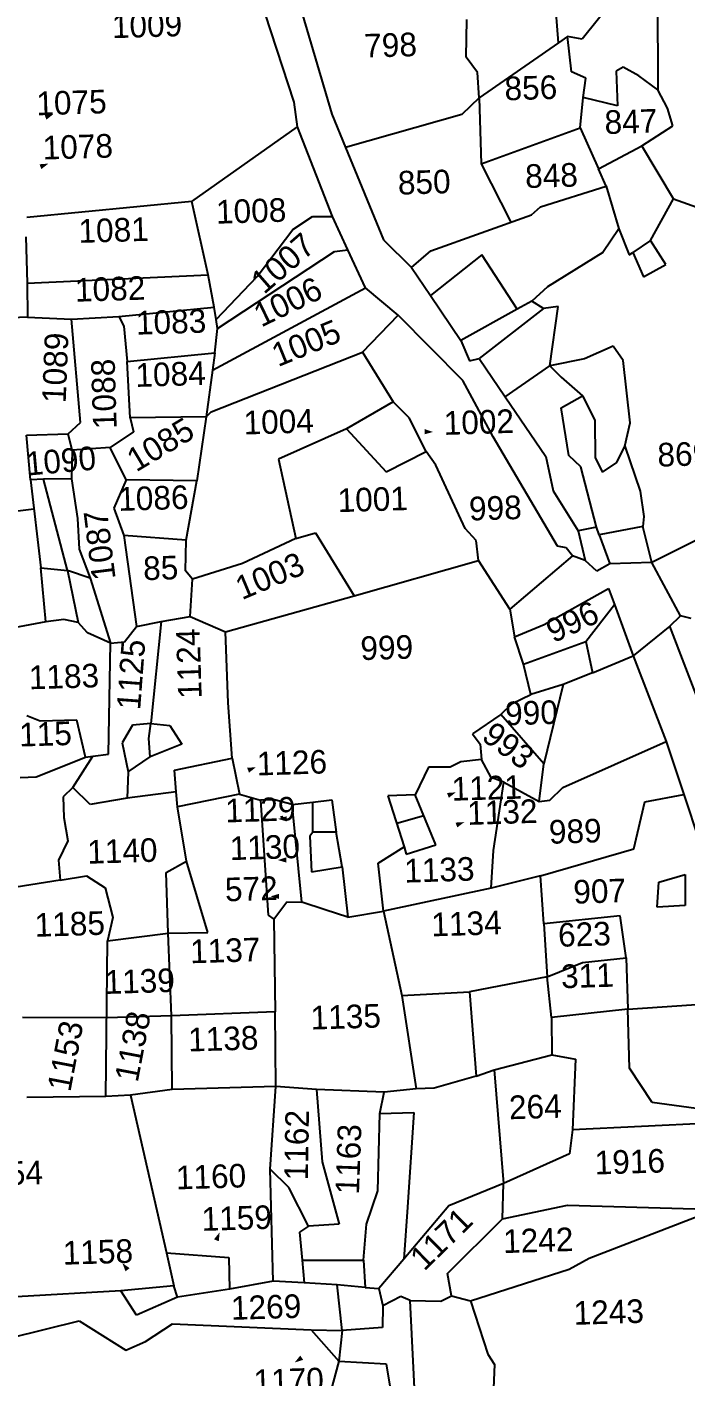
# Model space of a CAD drawing. Header units: metres. Extents: x 277585 to 230369286191, y 2057030 to 115415464409.
# Drawn here: x 280002 to 280249, y 2058325 to 2058831 of the extents above; entities that cross this region are included whole.
import ezdxf
from ezdxf.enums import TextEntityAlignment as Align

# ---------------------------------------------------------------- set-up
doc = ezdxf.new("R2010")
doc.units = ezdxf.units.M
doc.header["$MEASUREMENT"] = 0
for name, color, linetype in [('OFF', 1, 'Continuous'), ('POLY_PARCEL', 6, 'Continuous'), ('POLY_ROAD', 30, 'Continuous'), ('TEXT_PARCEL', 7, 'Continuous')]:
    doc.layers.add(name, color=color, linetype=linetype)
doc.styles.add('TEXT_MAP', font='', dxfattribs={"height": 1.8})
doc.styles.get('TEXT_MAP').set_extended_font_data('Kruti Dev 050')

msp = doc.modelspace()

# ---------------------------------------------------------------- hatches: boundary and pattern name
h = msp.add_hatch(color=256)
h.paths.add_polyline_path([(280008.77, 2058797.59), (280009.12, 2058796.68), (280011.72, 2058798.73)])
h.paths.add_polyline_path([(280011.72, 2058798.73), (280008.42, 2058798.49), (280008.77, 2058797.59)])
h = msp.add_hatch(color=256)
h.paths.add_polyline_path([(280006.87, 2058779.04), (280007.22, 2058778.14), (280009.82, 2058780.19)])
h.paths.add_polyline_path([(280009.82, 2058780.19), (280006.52, 2058779.95), (280006.87, 2058779.04)])
h = msp.add_hatch(color=256)
h.paths.add_polyline_path([(280150.86, 2058679.71), (280150.82, 2058678.75), (280154.02, 2058679.61)])
h.paths.add_polyline_path([(280154.02, 2058679.61), (280150.89, 2058680.68), (280150.86, 2058679.71)])
h = msp.add_hatch(color=256)
h.paths.add_polyline_path([(280084.69, 2058552.83), (280085.04, 2058551.92), (280087.65, 2058553.97)])
h.paths.add_polyline_path([(280087.65, 2058553.97), (280084.34, 2058553.73), (280084.69, 2058552.83)])
h = msp.add_hatch(color=256)
h.paths.add_polyline_path([(280159.58, 2058543.41), (280159.93, 2058542.51), (280162.54, 2058544.55)])
h.paths.add_polyline_path([(280162.54, 2058544.55), (280159.23, 2058544.31), (280159.58, 2058543.41)])
h = msp.add_hatch(color=256)
h.paths.add_polyline_path([(280099.13, 2058534.6), (280099.12, 2058535.57), (280095.96, 2058534.58)])
h.paths.add_polyline_path([(280095.96, 2058534.58), (280099.13, 2058533.63), (280099.13, 2058534.6)])
h = msp.add_hatch(color=256)
h.paths.add_polyline_path([(280162.76, 2058532.3), (280163.1, 2058531.4), (280165.73, 2058533.4)])
h.paths.add_polyline_path([(280165.73, 2058533.4), (280162.42, 2058533.21), (280162.76, 2058532.3)])
h = msp.add_hatch(color=256)
h.paths.add_polyline_path([(280098.98, 2058519.19), (280098.98, 2058520.16), (280095.82, 2058519.17)])
h.paths.add_polyline_path([(280095.82, 2058519.17), (280098.99, 2058518.22), (280098.98, 2058519.19)])
h = msp.add_hatch(color=256)
h.paths.add_polyline_path([(280096.32, 2058505.55), (280096.31, 2058506.52), (280093.15, 2058505.54)])
h.paths.add_polyline_path([(280093.15, 2058505.54), (280096.33, 2058504.59), (280096.32, 2058505.55)])
h = msp.add_hatch(color=256)
h.paths.add_polyline_path([(280072.81, 2058376.66), (280073.71, 2058376.29), (280074.02, 2058379.59)])
h.paths.add_polyline_path([(280074.02, 2058379.59), (280071.92, 2058377.03), (280072.81, 2058376.66)])
h = msp.add_hatch(color=256)
h.paths.add_polyline_path([(280039.51, 2058365.61), (280040.28, 2058366.2), (280037.58, 2058368.11)])
h.paths.add_polyline_path([(280037.58, 2058368.11), (280038.75, 2058365.01), (280039.51, 2058365.61)])
h = msp.add_hatch(color=256)
h.paths.add_polyline_path([(280104.78, 2058332.62), (280104.24, 2058333.43), (280102.16, 2058330.85)])
h.paths.add_polyline_path([(280102.16, 2058330.85), (280105.32, 2058331.82), (280104.78, 2058332.62)])

# ---------------------------------------------------------------- linework, layer by layer
at = {"layer": 'OFF'}
for p, q in [((280172.03, 2058780.07), (280183.1, 2058758.24)), ((280004.45, 2058650.71), (279983.49, 2058648.04)), ((280273.79, 2058649.67), (280235.97, 2058630.72)), ((280182.78, 2058613.19), (280171.03, 2058631.5)), ((280242.72, 2058606.86), (280229.06, 2058595.76)), ((280150.56, 2058535.71), (280140.41, 2058532.89)), ((280055.96, 2058460.81), (280031.7, 2058459.97)), ((280031.7, 2058459.97), (280000.15, 2058460.1)), ((280180, 2058384.74), (280180.46, 2058397.93)), ((280108.37, 2058343.15), (280119.89, 2058342.88)), ((280118.69, 2058331.34), (280103.73, 2058275.27))]:
    msp.add_line(p, q, dxfattribs=at)
at = {"layer": 'POLY_PARCEL'}
for p, q in [((280238.12, 2058848.8), (280238.22, 2058807.8)), ((280200.98, 2058825.43), (280199.55, 2058843.87)), ((280222.14, 2058842.25), (280209.9, 2058826.86)), ((280166.47, 2058820.04), (280166.62, 2058834.2)), ((280200.98, 2058825.43), (280171.27, 2058804.88)), ((280204.38, 2058827.84), (280200.98, 2058825.43)), ((280205.94, 2058814.61), (280204.38, 2058827.84)), ((280209.9, 2058826.86), (280204.38, 2058827.84)), ((280170.69, 2058814.39), (280166.47, 2058820.04)), ((280211.21, 2058812.17), (280205.94, 2058814.61)), ((280225.24, 2058816.35), (280222.69, 2058814.83)), ((280222.69, 2058814.83), (280223.09, 2058801.85)), ((280231.12, 2058813.07), (280225.24, 2058816.35)), ((280171.27, 2058804.88), (280170.69, 2058814.39)), ((280210.28, 2058804.92), (280211.21, 2058812.17)), ((280238.22, 2058807.8), (280231.12, 2058813.07)), ((280171.27, 2058804.88), (280164.82, 2058798.62)), ((280171.27, 2058804.88), (280172.03, 2058780.07)), ((280209.18, 2058793.62), (280210.28, 2058804.92)), ((280223.09, 2058801.85), (280210.28, 2058804.92)), ((280241.9, 2058800.98), (280238.22, 2058807.8)), ((280243.83, 2058794.4), (280241.9, 2058800.98)), ((280164.82, 2058798.62), (280121.16, 2058786.23)), ((280232.22, 2058786.82), (280243.83, 2058794.4)), ((280063.63, 2058766.01), (280103.25, 2058793.99)), ((280172.03, 2058780.07), (280209.18, 2058793.62)), ((280209.18, 2058793.62), (280216.01, 2058778.24)), ((280216.01, 2058778.24), (280232.22, 2058786.82)), ((280244.15, 2058767), (280232.22, 2058786.82)), ((280218.87, 2058771.71), (280216.01, 2058778.24)), ((280194.25, 2058764.03), (280218.87, 2058771.71)), ((280218.87, 2058771.71), (280223.69, 2058755.69)), ((280063.63, 2058766.01), (280001.73, 2058760.06)), ((280069.78, 2058738.45), (280063.63, 2058766.01)), ((280190.88, 2058761.04), (280194.25, 2058764.03)), ((280235.52, 2058751.42), (280244.15, 2058767)), ((280244.15, 2058767), (280254.67, 2058763.28)), ((280101.52, 2058755.44), (280108.85, 2058760.33)), ((280108.85, 2058760.33), (280116.27, 2058760.42)), ((280153.15, 2058747.46), (280190.88, 2058761.04)), ((280088.05, 2058737.9), (280101.52, 2058755.44)), ((280223.69, 2058755.69), (280217.61, 2058746.84)), ((280223.69, 2058755.69), (280227.46, 2058745.98)), ((280001.37, 2058752.69), (280001.9, 2058735.44)), ((280235.52, 2058751.42), (280228.87, 2058746.89)), ((280241.29, 2058742.36), (280235.52, 2058751.42)), ((280073.2, 2058718.38), (280117.04, 2058747.2)), ((280117.04, 2058747.2), (280122.1, 2058747.84)), ((280145.98, 2058741.29), (280153.15, 2058747.46)), ((280172.26, 2058746.03), (280153.09, 2058730.72)), ((280185.51, 2058725.62), (280172.26, 2058746.03)), ((280217.61, 2058746.84), (280196.9, 2058734.07)), ((280227.46, 2058745.98), (280228.87, 2058746.89)), ((280228.87, 2058746.89), (280232.91, 2058737.78)), ((280232.91, 2058737.78), (280241.29, 2058742.36)), ((280001.9, 2058735.44), (280069.78, 2058738.45)), ((280001.9, 2058735.44), (280002.08, 2058722.68)), ((280072.02, 2058726.36), (280069.78, 2058738.45)), ((280071.4, 2058702.77), (280128.69, 2058733.62)), ((280072.69, 2058721.8), (280088.05, 2058737.9)), ((280196.9, 2058734.07), (280191, 2058728.7)), ((280191, 2058728.7), (280185.51, 2058725.62)), ((280195.42, 2058725.94), (280191, 2058728.7)), ((280036.3, 2058722.89), (280072.02, 2058726.36)), ((280072.69, 2058721.8), (280072.02, 2058726.36)), ((280127.53, 2058709.54), (280140.94, 2058723.4)), ((280185.51, 2058725.62), (280164.44, 2058713.84)), ((280195.42, 2058725.94), (280171.28, 2058707.09)), ((280200.89, 2058726.69), (280195.42, 2058725.94)), ((280197.81, 2058704.36), (280200.89, 2058726.69)), ((280002.08, 2058722.68), (279996.01, 2058722.41)), ((280002.08, 2058722.68), (280018.55, 2058721.83)), ((280018.55, 2058721.83), (280036.3, 2058722.89)), ((280021.87, 2058683.14), (280018.55, 2058721.83)), ((280036.3, 2058722.89), (280038.18, 2058719.23)), ((280038.18, 2058719.23), (280039.34, 2058706.04)), ((280072.23, 2058709.31), (280073.2, 2058718.38)), ((280073.2, 2058718.38), (280072.69, 2058721.8)), ((280039.34, 2058706.04), (280072.23, 2058709.31)), ((280070.8, 2058687.11), (280127.53, 2058709.54)), ((280072.23, 2058709.31), (280071.4, 2058702.77)), ((280127.53, 2058709.54), (280139, 2058690.91)), ((280221.57, 2058711.73), (280210.73, 2058707.06)), ((280225.2, 2058706.35), (280221.57, 2058711.73)), ((280040.5, 2058684.88), (280039.34, 2058706.04)), ((280181.02, 2058692.8), (280197.81, 2058704.36)), ((280210.73, 2058707.06), (280197.81, 2058704.36)), ((280197.81, 2058704.36), (280201.99, 2058700.15)), ((280227.94, 2058683.04), (280225.2, 2058706.35)), ((280071.4, 2058702.77), (280068.96, 2058685.26)), ((280201.99, 2058700.15), (280210, 2058693.18)), ((280202.05, 2058688.6), (280210, 2058693.18)), ((280210, 2058693.18), (280214.62, 2058684.08)), ((280139, 2058690.91), (280121.56, 2058680.73)), ((280145.11, 2058684.87), (280139, 2058690.91)), ((280204.91, 2058670.78), (280202.05, 2058688.6)), ((280017.32, 2058678.94), (280021.87, 2058683.14)), ((280068.96, 2058685.26), (280040.5, 2058684.88)), ((280040.5, 2058684.88), (280041.71, 2058679.62)), ((280068.96, 2058685.26), (280065.47, 2058661.34)), ((280068.96, 2058685.26), (280070.8, 2058687.11)), ((280151.41, 2058672.3), (280145.11, 2058684.87)), ((280214.62, 2058684.08), (280214.76, 2058669.93)), ((280225.9, 2058674.31), (280227.94, 2058683.04)), ((280001.6, 2058678.4), (280017.32, 2058678.94)), ((280003.18, 2058661.68), (280001.6, 2058678.4)), ((280018.75, 2058672.76), (280017.32, 2058678.94)), ((280041.71, 2058679.62), (280032.99, 2058673.82)), ((280121.56, 2058680.73), (280096.06, 2058669.36)), ((280121.56, 2058680.73), (280136.38, 2058664.68)), ((280018.75, 2058672.76), (280018.47, 2058662.11)), ((280032.99, 2058673.82), (280018.75, 2058672.76)), ((280039.01, 2058661.65), (280032.99, 2058673.82)), ((280222.91, 2058668.16), (280225.9, 2058674.31)), ((280225.9, 2058674.31), (280231.61, 2058657.45)), ((280096.06, 2058669.36), (280102.58, 2058639.68)), ((280136.38, 2058664.68), (280151.41, 2058672.3)), ((280154.99, 2058667.12), (280151.41, 2058672.3)), ((280209.37, 2058666.59), (280204.91, 2058670.78)), ((280214.76, 2058669.93), (280217.53, 2058664.53)), ((280217.53, 2058664.53), (280222.91, 2058668.16)), ((280165.99, 2058643.49), (280154.99, 2058667.12)), ((280215.27, 2058643.95), (280209.37, 2058666.59)), ((280008.03, 2058661.89), (280003.18, 2058661.68)), ((280003.18, 2058661.68), (280006.99, 2058628.66)), ((280018.47, 2058662.11), (280008.03, 2058661.89)), ((280016.99, 2058627.72), (280008.03, 2058661.89)), ((280018.47, 2058662.11), (280020.75, 2058647.14)), ((280039.01, 2058661.65), (280034.34, 2058651.05)), ((280065.47, 2058661.34), (280039.01, 2058661.65)), ((280061.49, 2058639.04), (280065.47, 2058661.34)), ((280231.61, 2058657.45), (280233.06, 2058647.96)), ((280034.34, 2058651.05), (280038.07, 2058640.82)), ((280233.06, 2058647.96), (280232.6, 2058644.2)), ((280020.75, 2058647.14), (280021.42, 2058635.64)), ((280170.18, 2058638.95), (280165.99, 2058643.49)), ((280215.27, 2058643.95), (280208.4, 2058642.62)), ((280216.22, 2058641.1), (280215.27, 2058643.95)), ((280232.6, 2058644.2), (280216.22, 2058641.1)), ((280235.97, 2058630.72), (280232.6, 2058644.2)), ((280061.49, 2058639.04), (280038.07, 2058640.82)), ((280038.07, 2058640.82), (280042.86, 2058606.73)), ((280061.22, 2058627.52), (280061.49, 2058639.04)), ((280102.58, 2058639.68), (280082.62, 2058630.35)), ((280102.58, 2058639.68), (280109.99, 2058641.77)), ((280109.99, 2058641.77), (280124.41, 2058618.25)), ((280171.03, 2058631.5), (280170.18, 2058638.95)), ((280216.22, 2058641.1), (280220.24, 2058630.24)), ((280021.42, 2058635.64), (280025.48, 2058624.87)), ((280008.86, 2058608.49), (280006.99, 2058628.66)), ((280006.99, 2058628.66), (280016.99, 2058627.72)), ((280016.99, 2058627.72), (280021.01, 2058608.24)), ((280025.48, 2058624.87), (280016.99, 2058627.72)), ((280063.8, 2058624.49), (280061.22, 2058627.52)), ((280082.62, 2058630.35), (280063.8, 2058624.49)), ((280124.41, 2058618.25), (280171.03, 2058631.5)), ((280025.48, 2058624.87), (280033.08, 2058600.51)), ((280062.99, 2058610.46), (280063.8, 2058624.49)), ((280076.26, 2058604.65), (280124.41, 2058618.25)), ((280211.27, 2058601.13), (280222.01, 2058614.93)), ((280008.86, 2058608.49), (279994.92, 2058605.88)), ((280015.68, 2058609.32), (280008.86, 2058608.49)), ((280021.01, 2058608.24), (280015.68, 2058609.32)), ((280024.56, 2058604.3), (280021.01, 2058608.24)), ((280042.86, 2058606.73), (280052.14, 2058608.57)), ((280052.14, 2058608.57), (280048.23, 2058570.29)), ((280052.14, 2058608.57), (280062.99, 2058610.46)), ((280062.99, 2058610.46), (280076.26, 2058604.65)), ((280250.74, 2058609.69), (280246.77, 2058610.69)), ((280033.08, 2058600.51), (280024.56, 2058604.3)), ((280038.36, 2058600.99), (280042.86, 2058606.73)), ((280077.27, 2058578.03), (280076.26, 2058604.65)), ((280187.86, 2058592.63), (280184.51, 2058602.88)), ((280032.38, 2058558.91), (280033.08, 2058600.51)), ((280033.08, 2058600.51), (280038.36, 2058600.99)), ((280187.86, 2058592.63), (280211.27, 2058601.13)), ((280211.27, 2058601.13), (280213.81, 2058589.38)), ((280190.7, 2058581.2), (280187.86, 2058592.63)), ((280213.81, 2058589.38), (280229.06, 2058595.76)), ((280213.81, 2058589.38), (280202.73, 2058585)), ((280202.73, 2058585), (280190.7, 2058581.2)), ((280202.73, 2058585), (280195.55, 2058555.21)), ((280078.71, 2058557.4), (280077.27, 2058578.03)), ((280179.41, 2058573.7), (280183.64, 2058577.87)), ((280183.64, 2058577.87), (280190.7, 2058581.2)), ((280006.78, 2058571.2), (280001.74, 2058573.23)), ((280020.47, 2058571.62), (280006.78, 2058571.2)), ((280023.7, 2058557.71), (280020.47, 2058571.62)), ((280179.41, 2058573.7), (280168.73, 2058566.52)), ((280195.55, 2058555.21), (280179.41, 2058573.7)), ((280041.39, 2058569.77), (280037.55, 2058563.12)), ((280048.23, 2058570.29), (280041.39, 2058569.77)), ((280047.47, 2058564.67), (280048.23, 2058570.29)), ((280048.23, 2058570.29), (280055.42, 2058569.58)), ((280055.42, 2058569.58), (280059.84, 2058562.54)), ((280168.73, 2058566.52), (280171.65, 2058562.57)), ((280037.55, 2058563.12), (280039.75, 2058552.29)), ((280047.99, 2058557.83), (280047.47, 2058564.67)), ((280059.84, 2058562.54), (280047.99, 2058557.83)), ((280171.65, 2058562.57), (280172.13, 2058556.8)), ((280202.67, 2058546.4), (280241.37, 2058563.61)), ((280005.24, 2058550.3), (280023.7, 2058557.71)), ((280019.07, 2058546.37), (280026.46, 2058558.09)), ((280023.7, 2058557.71), (280026.46, 2058558.09)), ((280026.46, 2058558.09), (280032.38, 2058558.91)), ((280039.75, 2058552.29), (280047.99, 2058557.83)), ((280057.17, 2058552.82), (280078.71, 2058557.4)), ((280078.71, 2058557.4), (280081.43, 2058543.92)), ((280172.13, 2058556.8), (280164.37, 2058555.94)), ((280175.77, 2058550.07), (280172.13, 2058556.8)), ((280039.75, 2058552.29), (280039.43, 2058542.32)), ((280057.73, 2058544.75), (280057.17, 2058552.82)), ((280152.29, 2058554.02), (280147.31, 2058543.59)), ((280160.39, 2058553.95), (280152.29, 2058554.02)), ((280164.37, 2058555.94), (280160.39, 2058553.95)), ((280193.8, 2058541.15), (280195.55, 2058555.21)), ((279999.33, 2058550.12), (280005.24, 2058550.3)), ((280019.07, 2058546.37), (280015.44, 2058542.83)), ((280025.49, 2058540.03), (280019.07, 2058546.37)), ((280180.49, 2058548.34), (280175.77, 2058550.07)), ((280176.6, 2058522.7), (280180.49, 2058548.34)), ((280180.49, 2058548.34), (280193.8, 2058541.15)), ((280197.83, 2058541.58), (280202.67, 2058546.4)), ((280015.44, 2058542.83), (280015.67, 2058535.06)), ((280039.43, 2058542.32), (280025.49, 2058540.03)), ((280057.73, 2058544.75), (280039.43, 2058542.32)), ((280058.22, 2058539.16), (280057.73, 2058544.75)), ((280081.43, 2058543.92), (280058.22, 2058539.16)), ((280081.43, 2058543.92), (280089.28, 2058541.67)), ((280094.6, 2058541.68), (280089.28, 2058541.67)), ((280089.28, 2058541.67), (280092.16, 2058498.49)), ((280101.19, 2058540.01), (280094.6, 2058541.68)), ((280108.92, 2058540.89), (280116.08, 2058541.71)), ((280116.08, 2058541.71), (280117.7, 2058529.62)), ((280147.31, 2058543.59), (280137.04, 2058543.28)), ((280137.04, 2058543.28), (280143.24, 2058524.17)), ((280155.05, 2058524.84), (280147.31, 2058543.59)), ((280193.8, 2058541.15), (280197.83, 2058541.58)), ((280233.35, 2058540.94), (280247.98, 2058543.71)), ((280061.64, 2058518.72), (280058.22, 2058539.16)), ((280101.19, 2058540.01), (280108.92, 2058540.89)), ((280104.8, 2058503.39), (280101.19, 2058540.01)), ((280108.98, 2058529.67), (280108.92, 2058540.89)), ((280229.22, 2058523.38), (280233.35, 2058540.94)), ((280015.67, 2058535.06), (280017.19, 2058526.39)), ((280017.19, 2058526.39), (280013.67, 2058519.12)), ((280108.98, 2058529.67), (280107.78, 2058528.07)), ((280107.78, 2058528.07), (280108.5, 2058514.71)), ((280117.7, 2058529.62), (280108.98, 2058529.67)), ((280119.97, 2058516.62), (280117.7, 2058529.62)), ((280133.46, 2058517.96), (280143.24, 2058524.17)), ((280143.24, 2058524.17), (280143.94, 2058521.39)), ((280143.94, 2058521.39), (280155.05, 2058524.84)), ((280175.79, 2058508.67), (280176.6, 2058522.7)), ((280194.33, 2058513.29), (280229.22, 2058523.38)), ((280013.67, 2058519.12), (280014.21, 2058511.67)), ((280053.99, 2058514.44), (280061.64, 2058518.72)), ((280069.64, 2058492.04), (280061.64, 2058518.72)), ((280108.5, 2058514.71), (280119.97, 2058516.62)), ((280119.97, 2058516.62), (280122.1, 2058497.7)), ((280135.43, 2058499.97), (280133.46, 2058517.96)), ((280014.21, 2058511.67), (279997.79, 2058508.99)), ((280014.21, 2058511.67), (280024.13, 2058513.22)), ((280024.13, 2058513.22), (280031.12, 2058508.76)), ((280054.68, 2058491.74), (280053.99, 2058514.44)), ((280194.33, 2058513.29), (280175.79, 2058508.67)), ((280195.51, 2058495.27), (280194.33, 2058513.29)), ((280237.98, 2058501.55), (280238.63, 2058510.91)), ((280238.63, 2058510.91), (280248.51, 2058513.7)), ((280248.51, 2058513.7), (280248.55, 2058502.18)), ((280031.12, 2058508.76), (280033.95, 2058497.64)), ((280175.79, 2058508.67), (280135.43, 2058499.97)), ((280094.39, 2058497), (280099.19, 2058503.53)), ((280099.19, 2058503.53), (280104.8, 2058503.39)), ((280113.61, 2058500.55), (280104.8, 2058503.39)), ((280248.55, 2058502.18), (280237.98, 2058501.55)), ((280033.95, 2058497.64), (280032.04, 2058488.87)), ((280092.16, 2058498.49), (280094.39, 2058497)), ((280094.39, 2058497), (280094.85, 2058462.31)), ((280122.1, 2058497.7), (280113.61, 2058500.55)), ((280122.1, 2058497.7), (280135.43, 2058499.97)), ((280135.43, 2058499.97), (280142.31, 2058468.43)), ((280224.07, 2058498.32), (280195.51, 2058495.27)), ((280226.42, 2058482.52), (280224.07, 2058498.32)), ((280032.04, 2058488.87), (280054.68, 2058491.74)), ((280054.68, 2058491.74), (280069.64, 2058492.04)), ((280055.96, 2058460.81), (280054.68, 2058491.74)), ((280195.51, 2058495.27), (280196.74, 2058475.39)), ((280031.35, 2058430.49), (280032.04, 2058488.87)), ((280196.74, 2058475.39), (280209.97, 2058480.77)), ((280209.97, 2058480.77), (280226.42, 2058482.52)), ((280226.42, 2058482.52), (280227.01, 2058463.24)), ((280196.74, 2058475.39), (280167.63, 2058469.83)), ((280198.45, 2058460.19), (280196.74, 2058475.39)), ((280142.31, 2058468.43), (280167.63, 2058469.83)), ((280142.31, 2058468.43), (280147.74, 2058433.43)), ((280167.63, 2058469.83), (280170.16, 2058438.16)), ((280227.01, 2058463.24), (280258.29, 2058465.41)), ((280094.85, 2058462.31), (280055.96, 2058460.81)), ((280056.19, 2058433.12), (280055.96, 2058460.81)), ((280095.08, 2058434.31), (280094.85, 2058462.31)), ((280227.01, 2058463.24), (280198.45, 2058460.19)), ((280227.69, 2058441.16), (280227.01, 2058463.24)), ((280198.45, 2058460.19), (280198.57, 2058446.18)), ((280176.94, 2058440.54), (280198.57, 2058446.18)), ((280198.57, 2058446.18), (280207.34, 2058444.58)), ((280170.16, 2058438.16), (280176.94, 2058440.54)), ((280176.94, 2058440.54), (280180.46, 2058397.93)), ((280207.34, 2058444.58), (280206.23, 2058418.03)), ((280236.17, 2058428.35), (280227.69, 2058441.16)), ((280170.16, 2058438.16), (280154.42, 2058433.63)), ((280031.35, 2058430.49), (280001.78, 2058430.21)), ((280040.68, 2058431.09), (280031.35, 2058430.49)), ((280056.19, 2058433.12), (280040.68, 2058431.09)), ((280040.68, 2058431.09), (280054.08, 2058371.95)), ((280095.08, 2058434.31), (280056.19, 2058433.12)), ((280092.91, 2058403.32), (280095.08, 2058434.31)), ((280110.37, 2058433.22), (280095.08, 2058434.31)), ((280110.37, 2058433.22), (280112.45, 2058406.1)), ((280135.63, 2058432.12), (280110.37, 2058433.22)), ((280134.01, 2058424.19), (280135.63, 2058432.12)), ((280147.74, 2058433.43), (280135.63, 2058432.12)), ((280154.42, 2058433.63), (280147.74, 2058433.43)), ((280258.06, 2058425.27), (280236.17, 2058428.35)), ((280133.34, 2058395.22), (280134.01, 2058424.19)), ((280134.01, 2058424.19), (280146.76, 2058424.58)), ((280146.76, 2058424.58), (280144.43, 2058389.02)), ((280258.03, 2058420.56), (280206.23, 2058418.03)), ((280206.23, 2058418.03), (280205.09, 2058409.04)), ((280112.45, 2058406.1), (280118.77, 2058382.64)), ((280205.09, 2058409.04), (280180.46, 2058397.93)), ((280099.98, 2058396.38), (280092.91, 2058403.32)), ((280094.12, 2058361.38), (280092.91, 2058403.32)), ((280107.27, 2058381.97), (280099.98, 2058396.38)), ((280129.05, 2058382.64), (280133.34, 2058395.22)), ((280180.46, 2058397.93), (280159.86, 2058389.53)), ((280159.86, 2058389.53), (280143.02, 2058369.56)), ((280180, 2058384.74), (280204.43, 2058389.84)), ((280204.43, 2058389.84), (280252.1, 2058388.5)), ((280144.43, 2058389.02), (280143.02, 2058369.56)), ((280159.46, 2058364.2), (280180, 2058384.74)), ((280212.52, 2058370), (280255.89, 2058386.75)), ((280107.27, 2058381.97), (280103.92, 2058379.69)), ((280103.92, 2058379.69), (280104.92, 2058369.16)), ((280118.77, 2058382.64), (280107.27, 2058381.97)), ((280127.9, 2058369.22), (280129.05, 2058382.64)), ((280054.08, 2058371.95), (280077.42, 2058370.17)), ((280054.08, 2058371.95), (280056.88, 2058359.58)), ((280077.42, 2058370.17), (280077.71, 2058358.39)), ((280104.92, 2058369.16), (280127.9, 2058369.22)), ((280104.92, 2058369.16), (280105.74, 2058360.68)), ((280127.9, 2058369.22), (280128.53, 2058358.97)), ((280143.02, 2058369.56), (280133.73, 2058358.55)), ((280205.01, 2058365.8), (280212.52, 2058370)), ((280160.96, 2058355.84), (280159.46, 2058364.2)), ((280168.07, 2058353.98), (280205.01, 2058365.8)), ((280056.88, 2058359.58), (280036.95, 2058357.76)), ((280058.19, 2058355.3), (280056.88, 2058359.58)), ((280094.12, 2058361.38), (280077.71, 2058358.39)), ((280105.74, 2058360.68), (280094.12, 2058361.38)), ((280118.13, 2058359.94), (280105.74, 2058360.68)), ((280128.53, 2058358.97), (280118.13, 2058359.94)), ((280119.89, 2058342.88), (280118.13, 2058359.94)), ((280036.95, 2058357.76), (279997.85, 2058355.48)), ((280042.84, 2058348.61), (280036.95, 2058357.76)), ((280058.19, 2058355.3), (280042.84, 2058348.61)), ((280077.71, 2058358.39), (280058.19, 2058355.3)), ((280128.53, 2058358.97), (280133.73, 2058358.55)), ((280133.73, 2058358.55), (280135.18, 2058352.06)), ((280145.45, 2058354.12), (280156.98, 2058353.86)), ((280156.98, 2058353.86), (280160.96, 2058355.84)), ((280160.96, 2058355.84), (280168.07, 2058353.98)), ((280168.07, 2058353.98), (280174.49, 2058334)), ((279995.66, 2058340.15), (280021.43, 2058346.4)), ((280021.43, 2058346.4), (280038.88, 2058335.42)), ((280046.25, 2058338.76), (280056.32, 2058345.29)), ((280056.32, 2058345.29), (280108.37, 2058343.15)), ((280108.37, 2058343.15), (280118.69, 2058331.34)), ((280119.89, 2058342.88), (280119.89, 2058342.88)), ((280038.88, 2058335.42), (280046.25, 2058338.76)), ((280174.49, 2058334), (280177.05, 2058330.11)), ((280118.69, 2058331.34), (280118.69, 2058331.34)), ((280177.05, 2058330.11), (280176.5, 2058318.18))]:
    msp.add_line(p, q, dxfattribs=at)
at = {"layer": 'POLY_ROAD'}
for p, q in [((280101.97, 2058803.23), (280076.36, 2058881.64)), ((280105.04, 2058835.98), (280116.04, 2058798.69)), ((280103.25, 2058793.99), (280101.97, 2058803.23)), ((280116.04, 2058798.69), (280121.16, 2058786.23)), ((280116.27, 2058760.42), (280103.25, 2058793.99)), ((280121.16, 2058786.23), (280135.39, 2058751.57)), ((280122.1, 2058747.84), (280116.27, 2058760.42)), ((280135.39, 2058751.57), (280145.98, 2058741.29)), ((280128.69, 2058733.62), (280122.1, 2058747.84)), ((280145.98, 2058741.29), (280153.09, 2058730.72)), ((280140.94, 2058723.4), (280128.69, 2058733.62)), ((280153.09, 2058730.72), (280164.44, 2058713.84)), ((280165.23, 2058698.96), (280140.94, 2058723.4)), ((280164.44, 2058713.84), (280167.66, 2058706.32)), ((280167.66, 2058706.32), (280171.28, 2058707.09)), ((280171.28, 2058707.09), (280181.02, 2058692.8)), ((280176.49, 2058677.76), (280165.23, 2058698.96)), ((280181.02, 2058692.8), (280196.27, 2058670.41)), ((280200.62, 2058636.75), (280176.49, 2058677.76)), ((280196.27, 2058670.41), (280198.99, 2058657.57)), ((280198.99, 2058657.57), (280208.4, 2058642.62)), ((280208.4, 2058642.62), (280210.99, 2058631.5)), ((280206.22, 2058633.24), (280182.78, 2058613.19)), ((280203.95, 2058636.19), (280200.62, 2058636.75)), ((280206.22, 2058633.24), (280203.95, 2058636.19)), ((280210.99, 2058631.5), (280206.22, 2058633.24)), ((280215.36, 2058627.39), (280210.99, 2058631.5)), ((280220.24, 2058630.24), (280215.36, 2058627.39)), ((280235.97, 2058630.72), (280220.24, 2058630.24)), ((280246.77, 2058610.69), (280235.97, 2058630.72)), ((280195.69, 2058607.46), (280219.8, 2058620.93)), ((280219.8, 2058620.93), (280222.01, 2058614.93)), ((280182.78, 2058613.19), (280184.51, 2058602.88)), ((280222.01, 2058614.93), (280229.06, 2058595.76)), ((280184.51, 2058602.88), (280195.69, 2058607.46)), ((280242.72, 2058606.86), (280246.77, 2058610.69)), ((280255.3, 2058573.92), (280242.72, 2058606.86)), ((280229.06, 2058595.76), (280241.37, 2058563.61)), ((280241.37, 2058563.61), (280247.98, 2058543.71)), ((280247.98, 2058543.71), (280253.86, 2058526.01)), ((280141.98, 2058355.57), (280135.18, 2058352.06)), ((280145.45, 2058354.12), (280141.98, 2058355.57)), ((280148.06, 2058299.45), (280145.45, 2058354.12)), ((280135.18, 2058352.06), (280135.11, 2058343.97)), ((280135.11, 2058343.97), (280119.89, 2058342.88)), ((280119.89, 2058342.88), (280118.69, 2058331.34)), ((280118.69, 2058331.34), (280136.46, 2058330.32)), ((280136.46, 2058330.32), (280145.99, 2058273.5))]:
    msp.add_line(p, q, dxfattribs=at)

# ---------------------------------------------------------------- texts
at = {"layer": 'TEXT_PARCEL', "style": 'TEXT_MAP'}
for s, rotation, p in [('1009', 1.7537, (280046.94, 2058827.59)), ('798', 1.7537, (280138.21, 2058820.21)), ('856', 1.7537, (280190.79, 2058804.18)), ('1075', 1.7537, (280018.64, 2058798.68)), ('847', 1.7537, (280228.28, 2058791.56)), ('1078', 1.7537, (280021, 2058782.11)), ('848', 1.7537, (280198.53, 2058771.33)), ('850', 1.7537, (280150.83, 2058768.84)), ('1008', 1.7537, (280085.97, 2058758.06)), ('1081', 1.7537, (280034.42, 2058750.87)), ('1007', 41.0267, (280100.61, 2058739.59)), ('1082', 1.7537, (280033.12, 2058728.82)), ('1006', 25.7038, (280101.47, 2058724.44)), ('1083', 1.7537, (280055.97, 2058716.47)), ('1005', 22.2987, (280108.1, 2058708.87)), ('1089', 87.6657, (280016.86, 2058703.48)), ('1088', 91.7537, (280035.07, 2058693.99)), ('1084', 1.7537, (280055.76, 2058696.88)), ('1004', 1.7537, (280096.29, 2058679.05)), ('1002', 1.7537, (280171.3, 2058678.9)), ('1085', 30.7942, (280054.07, 2058671.15)), ('1090', 5.0697, (280014.92, 2058664.4)), ('869', 1.7537, (280248.11, 2058666.9)), ('1086', 1.7537, (280049.32, 2058650.42)), ('1001', 1.7537, (280131.54, 2058649.95)), ('998', 1.7537, (280177.49, 2058646.71)), ('1087', 97.1972, (280033.44, 2058637.69)), ('85', 1.7537, (280052.08, 2058624.24)), ('1003', 22.78, (280094.52, 2058621.63)), ('996', 24.9403, (280208.06, 2058604.54)), ('1124', 91.7537, (280066.93, 2058592.89)), ('999', 1.7537, (280136.8, 2058594.39)), ('1125', 85.7412, (280045.22, 2058588.36)), ('1183', 1.7537, (280015.81, 2058583.56)), ('990', 1.7537, (280191.03, 2058569.95)), ('115', 1.7537, (280008.89, 2058562)), ('993', 323.1102, (280179.65, 2058558.6)), ('1126', 1.7537, (280101.23, 2058551.26)), ('1121', 1.7537, (280174.27, 2058541.79)), ('1129', 1.7537, (280089.44, 2058533.65)), ('1132', 1.7537, (280180.1, 2058532.73)), ('989', 1.7537, (280207.44, 2058525.55)), ('1140', 1.7537, (280037.7, 2058518.17)), ('1130', 1.7537, (280091.1, 2058519.53)), ('1133', 1.7537, (280156.5, 2058511.1)), ('572', 1.7537, (280086.03, 2058503.97)), ('907', 1.7537, (280216.59, 2058503.09)), ('1185', 1.7537, (280018, 2058490.79)), ('1134', 1.7537, (280166.66, 2058490.95)), ('623', 1.7537, (280210.87, 2058486.94)), ('1137', 1.7537, (280076.26, 2058480.87)), ('311', 1.7537, (280211.99, 2058471.41)), ('1139', 1.7537, (280044.2, 2058469.36)), ('1138', 79.2178, (280045.8, 2058448.51)), ('1135', 1.7537, (280121.42, 2058456.02)), ('1153', 79.2176, (280020.54, 2058444.93)), ('1138', 1.7537, (280075.52, 2058447.8)), ('264', 1.7537, (280192.46, 2058422.3)), ('1162', 89.0258, (280107.31, 2058412.22)), ('1163', 87.9374, (280126.72, 2058406.88)), ('1916', 1.7537, (280227.87, 2058401.7)), ('1154', 1.7537, (279994.77, 2058397.31)), ('1160', 1.7537, (280070.93, 2058396.11)), ('1159', 1.7537, (280080.56, 2058380.56)), ('1171', 44.2475, (280160.16, 2058374.05)), ('1242', 1.7537, (280193.56, 2058372.24)), ('1158', 1.7537, (280028.54, 2058367.88)), ('1269', 1.7537, (280091.58, 2058347.22)), ('1243', 1.7537, (280219.98, 2058345.35)), ('1170', 1.7537, (280100.03, 2058319.7))]:
    msp.add_text(s, height=8.858, rotation=rotation, dxfattribs=at).set_placement(p, align=Align.CENTER)

doc.saveas('drawing.dxf')
